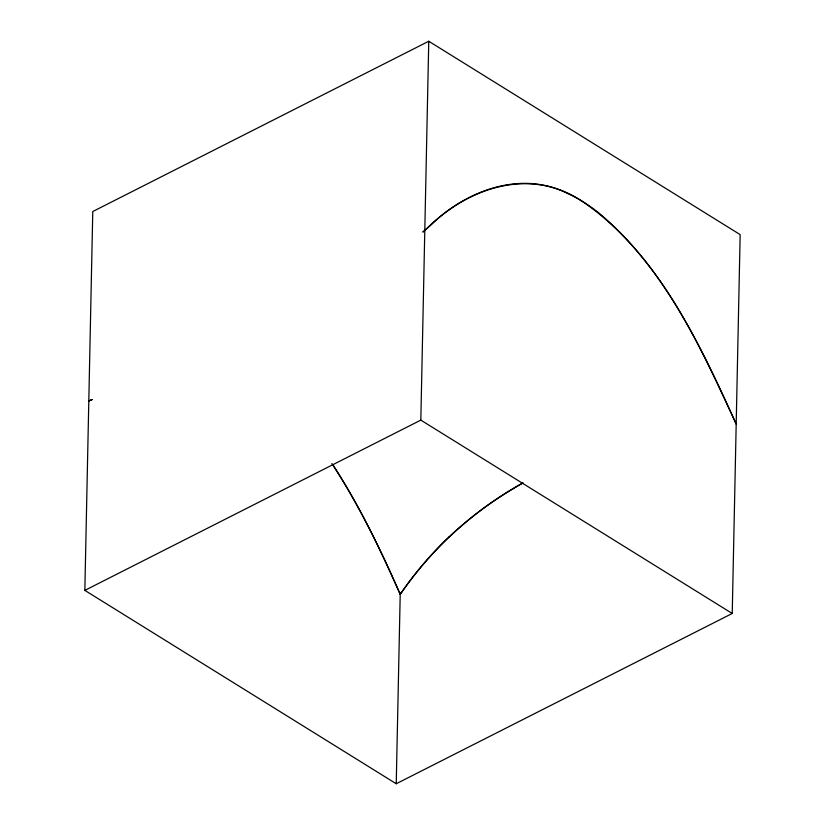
<?xml version="1.0" encoding="UTF-8"?>
<svg xmlns="http://www.w3.org/2000/svg" width="825" height="825" viewBox="0 0 825 825"><rect width="100%" height="100%" fill="white"/><g stroke="black" fill="none" stroke-linecap="round" stroke-linejoin="round"><path stroke-width="1.24" d="M84.841 590.38L92.771 211.52L428.763 41.25L740.159 234.62L732.229 613.48L396.237 783.75L84.841 590.38L420.822 420.111L732.229 613.48M396.237 783.75L400.238 593.031M420.822 420.111L428.763 41.25M331.825 463.537C358.978 504.683 380.253 549.347 400.207 594.32C429.485 551.533 468.229 515.429 512.737 488.874M92.235 399.537L88.811 400.95A575.396 40.229 -23.4 0 1 92.111 399.589M332.722 464.527C359.246 505.539 380.727 549.594 400.207 594.32M512.737 488.874A571.591 417.976 21.1 0 1 522.277 483.295M400.259 594.371A575.396 441.416 59.4 0 1 448.924 537.034M448.996 537.116A574.613 439.519 31.1 0 1 507.035 492.339M507.055 492.36A572.395 418.564 21.1 0 1 523.122 482.821M431.423 224.534L422.812 232.042A575.396 18.387 -31.9 0 0 424.689 230.742C466.125 187.925 530.001 165.712 583.12 201.867C659.072 254.513 698.589 342.787 736.189 424.05C701.745 347.696 664.342 268.146 599.043 213.087A173.745 98.918 63.1 0 0 567.827 193.597C521.379 169.826 466.599 190.462 431.423 224.534"/></g></svg>
